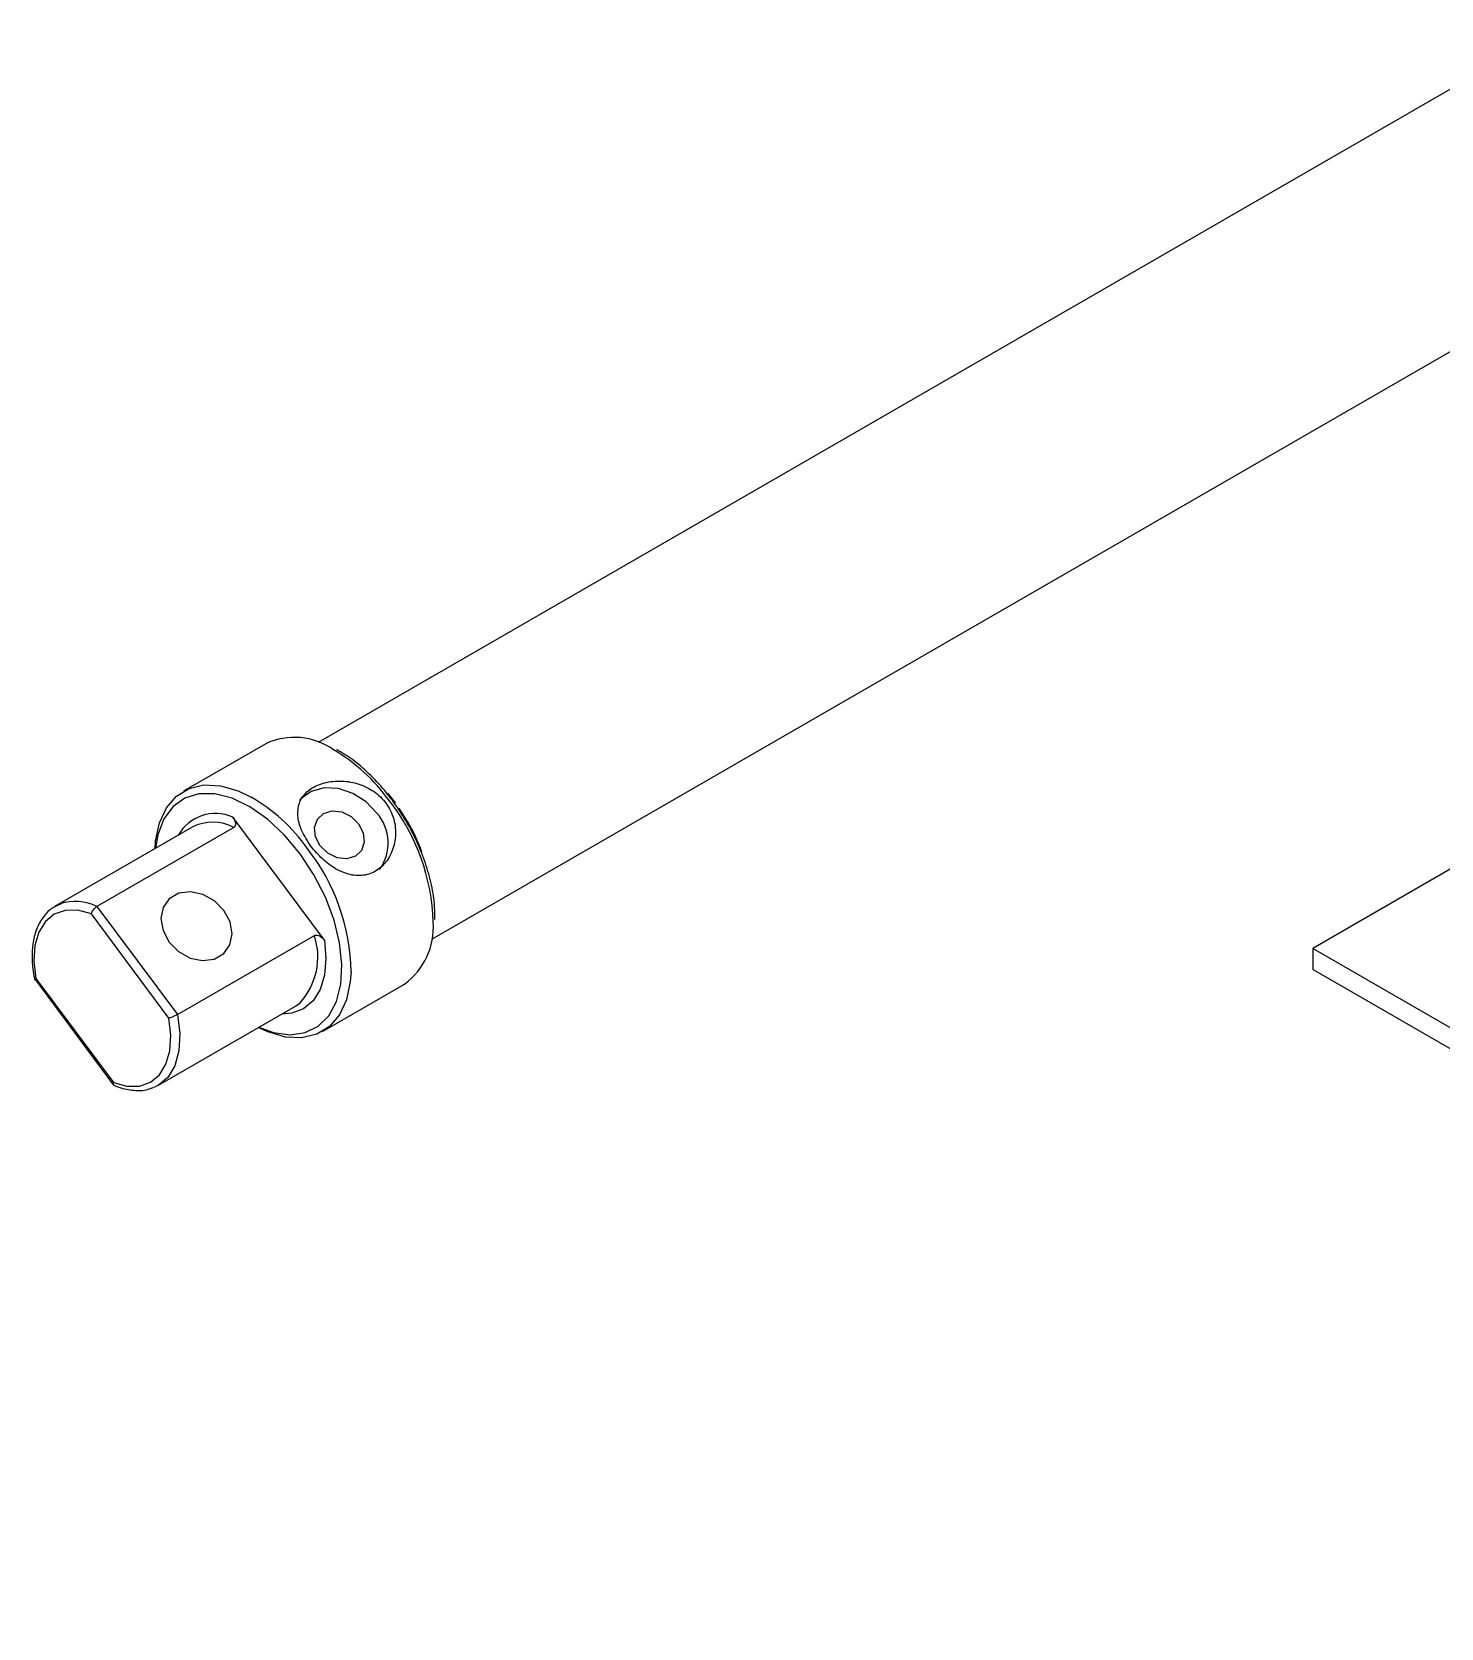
# Model space of a CAD drawing. Header units: millimetres. Extents: x 15 to 1802, y 5 to 899.
# Drawn here: x 1640.2 to 1694.8, y 729 to 790.8 of the extents above; entities that cross this region are included whole.
import ezdxf

# ---------------------------------------------------------------- set-up
doc = ezdxf.new("R2010")
doc.units = ezdxf.units.MM

msp = doc.modelspace()

# ---------------------------------------------------------------- linework, layer by layer
at = {"color": 7, "linetype": 'Continuous', "lineweight": 25}
for p, q in [((1699.004, 790.785), (1651.314, 763.254)), ((1699.004, 790.785), (1651.314, 763.254)), ((1655.713, 755.633), (1703.403, 783.164)), ((1655.713, 755.633), (1703.403, 783.164)), ((1649.283, 763.208), (1646.101, 761.371)), ((1654.005, 761.289), (1654.308, 760.909)), ((1654.432, 760.719), (1654.778, 760.174)), ((1646.434, 759.976), (1641.131, 756.914)), ((1648.049, 759.97), (1642.746, 756.908)), ((1651.558, 755.594), (1648.011, 760.361)), ((1695.497, 758.545), (1689.84, 755.28)), ((1642.746, 756.908), (1645.863, 752.719)), ((1645.532, 752.579), (1642.528, 756.616)), ((1645.863, 752.719), (1651.166, 755.78)), ((1734.034, 729.767), (1689.84, 755.28)), ((1689.84, 755.28), (1689.84, 754.463)), ((1734.034, 728.95), (1689.84, 754.463)), ((1640.32, 754.114), (1643.39, 749.988)), ((1640.377, 754.117), (1643.381, 750.08)), ((1651.475, 752.061), (1654.657, 753.898)), ((1650.434, 753.047), (1650.616, 753.173)), ((1645.131, 749.986), (1650.434, 753.047))]:
    msp.add_line(p, q, dxfattribs=at)
at = {"color": 7, "linetype": 'Continuous', "lineweight": 25, "flags": 128}
for points in [[(1644.993, 759.144), (1645.016, 759.436), (1645.167, 760.14), (1645.441, 760.728), (1645.829, 761.178), (1646.318, 761.477), (1646.89, 761.614), (1647.528, 761.584), (1648.208, 761.388), (1648.716, 761.145)], [(1653.588, 760.516), (1653.168, 760.957), (1652.656, 761.285), (1652.098, 761.47), (1651.544, 761.496), (1651.043, 761.36), (1650.639, 761.076), (1650.585, 761.017)], [(1652.881, 760.108), (1653.061, 759.757), (1653.101, 759.395), (1652.994, 759.075), (1652.757, 758.848), (1652.426, 758.747), (1652.051, 758.789), (1651.69, 758.965), (1651.396, 759.251), (1651.216, 759.602), (1651.176, 759.964), (1651.283, 760.283), (1651.52, 760.511), (1651.851, 760.611), (1652.226, 760.57), (1652.588, 760.394), (1652.881, 760.108)], [(1641.131, 756.914), (1641.157, 756.929), (1641.314, 757.002)], [(1647.663, 756.753), (1647.297, 757.122), (1646.847, 757.373), (1646.367, 757.475), (1645.916, 757.416), (1645.548, 757.203), (1645.307, 756.863), (1645.222, 756.435), (1645.304, 755.971), (1645.542, 755.528), (1645.908, 755.159), (1646.358, 754.908), (1646.837, 754.806), (1647.288, 754.864), (1647.657, 755.077), (1647.898, 755.418), (1647.983, 755.846), (1647.901, 756.309), (1647.663, 756.753)], [(1642.528, 756.616), (1642.002, 756.756), (1641.516, 756.751), (1641.091, 756.603), (1640.745, 756.317), (1640.492, 755.906), (1640.343, 755.387), (1640.304, 754.782), (1640.377, 754.117)], [(1652.586, 754.373), (1652.559, 753.995), (1652.409, 753.291), (1652.135, 752.704), (1651.747, 752.253), (1651.258, 751.954), (1650.685, 751.818), (1650.048, 751.848), (1649.368, 752.044), (1648.992, 752.215)], [(1643.381, 750.08), (1643.906, 749.941), (1644.392, 749.945), (1644.817, 750.094), (1645.163, 750.379), (1645.416, 750.79), (1645.566, 751.309), (1645.605, 751.914), (1645.532, 752.579)], [(1645.131, 749.986), (1645.105, 749.972), (1644.948, 749.898)]]:
    msp.add_lwpolyline(points, dxfattribs=at)
at = {"color": 8, "linetype": 'Continuous', "lineweight": 25, "flags": 128}
for points in [[(1650.616, 758.943), (1650.008, 759.669), (1649.35, 760.284), (1648.665, 760.767), (1647.978, 761.099), (1647.314, 761.27), (1646.697, 761.272), (1646.15, 761.106), (1645.691, 760.777), (1645.337, 760.298), (1645.102, 759.686), (1645.009, 759.153)], [(1649.009, 752.225), (1649.58, 752.022), (1650.224, 751.935), (1650.809, 752.018), (1651.314, 752.266), (1651.722, 752.672), (1652.018, 753.22), (1652.19, 753.89), (1652.233, 754.66), (1652.145, 755.499), (1651.93, 756.38), (1651.594, 757.268), (1651.151, 758.133), (1650.616, 758.943)], [(1651.558, 755.594), (1651.616, 754.885), (1651.56, 754.242), (1651.39, 753.689), (1651.115, 753.249), (1650.743, 752.937), (1650.29, 752.766), (1649.893, 752.735)], [(1645.863, 752.719), (1645.956, 751.982), (1645.922, 751.312), (1645.764, 750.737), (1645.487, 750.283), (1645.131, 749.986)]]:
    msp.add_lwpolyline(points, dxfattribs=at)
at = {"color": 7, "linetype": 'Continuous', "lineweight": 25}
for centre, radius, start, end in [((1650.397, 760.841), 2.616, 54.73803, 115.21785), ((1652.29, 759.364), 1.736, 323.92719, 41.56663), ((1648.338, 756.45), 7.45, 20.18416, 30.03823), ((1653.05, 756.101), 2.727, 306.11448, 4.0669)]:
    msp.add_arc(centre, radius, start, end, dxfattribs=at)
at = {"color": 8, "linetype": 'Continuous', "lineweight": 25}
for centre, radius, start, end in [((1648.392, 756.964), 6.965, 35.36795, 59.69066), ((1645.215, 755.132), 6.958, 35.3605, 59.79356), ((1647.805, 756.075), 7.968, 1.58103, 38.13966), ((1647.333, 758.855), 1.651, 65.74581, 150.69792), ((1647.236, 758.429), 1.742, 62.17636, 117.3943), ((1644.664, 754.258), 7.924, 0.83236, 38.20451), ((1641.916, 755.223), 1.879, 63.80095, 108.70698), ((1648.654, 754.949), 2.646, 317.84959, 18.30929)]:
    msp.add_arc(centre, radius, start, end, dxfattribs=at)
at = {"color": 7, "linetype": 'Continuous', "lineweight": 25}
for points, knots in [([(1654.175, 761.031), (1654.078, 761.157), (1653.796, 761.523), (1653.286, 762.065), (1652.661, 762.607), (1652.234, 762.863), (1652.03, 762.986)], [0, 0, 0, 0, 0.1523329, 0.4417629, 0.7319611, 1, 1, 1, 1]), ([(1651.031, 759.24), (1651.174, 759.07), (1651.458, 758.729), (1651.994, 758.338), (1652.565, 758.101), (1653.143, 758.081), (1653.657, 758.306), (1654.047, 758.728), (1654.289, 759.292), (1654.341, 759.953), (1654.159, 760.616), (1653.759, 761.167), (1653.209, 761.551), (1652.561, 761.761), (1651.873, 761.784), (1651.252, 761.623), (1650.803, 761.319), (1650.551, 760.917), (1650.497, 760.428), (1650.638, 759.847), (1650.898, 759.446), (1651.031, 759.24)], [0, 0, 0, 0, 0.051137, 0.102198, 0.155285, 0.210442, 0.263245, 0.312785, 0.363312, 0.417356, 0.472252, 0.524135, 0.573964, 0.625298, 0.679707, 0.734365, 0.785401, 0.834802, 0.886873, 0.941881, 1, 1, 1, 1]), ([(1655.834, 756.404), (1655.833, 756.607), (1655.832, 757.066), (1655.693, 757.84), (1655.448, 758.685), (1655.097, 759.526), (1654.673, 760.322), (1654.336, 760.801), (1654.175, 761.031)], [0, 0, 0, 0, 0.13884, 0.314232, 0.489421, 0.664394, 0.839247, 1, 1, 1, 1]), ([(1648.011, 760.361), (1648.04, 760.314), (1648.091, 760.234), (1648.115, 760.121), (1648.108, 760.044), (1648.084, 759.995), (1648.06, 759.977), (1648.049, 759.97)], [0, 0, 0, 0, 0.345607, 0.594662, 0.767298, 0.9008, 1, 1, 1, 1]), ([(1641.345, 756.997), (1641.239, 756.956), (1640.982, 756.855), (1640.665, 756.534), (1640.404, 756.084), (1640.252, 755.53), (1640.212, 754.903), (1640.263, 754.394), (1640.321, 754.108), (1640.332, 754.05)], [0, 0, 0, 0, 0.11442, 0.280365, 0.446351, 0.616186, 0.790016, 0.957099, 1, 1, 1, 1]), ([(1642.528, 756.616), (1642.528, 756.617), (1642.532, 756.635), (1642.545, 756.677), (1642.581, 756.744), (1642.631, 756.811), (1642.688, 756.87), (1642.726, 756.895), (1642.746, 756.908)], [0, 0, 0, 0, 0.006696, 0.188863, 0.403595, 0.605844, 0.80284, 1, 1, 1, 1]), ([(1651.166, 755.78), (1651.183, 755.787), (1651.216, 755.801), (1651.286, 755.795), (1651.377, 755.761), (1651.476, 755.691), (1651.532, 755.625), (1651.558, 755.594)], [0, 0, 0, 0, 0.133273, 0.265744, 0.463112, 0.747742, 1, 1, 1, 1]), ([(1640.377, 754.117), (1640.376, 754.117), (1640.362, 754.113), (1640.337, 754.11), (1640.318, 754.109), (1640.32, 754.114), (1640.32, 754.115)], [0, 0, 0, 0, 0.0163899, 0.4620866, 0.9874408, 1, 1, 1, 1]), ([(1645.863, 752.719), (1645.842, 752.708), (1645.802, 752.685), (1645.727, 752.65), (1645.651, 752.618), (1645.584, 752.594), (1645.547, 752.583), (1645.532, 752.58), (1645.532, 752.579)], [0, 0, 0, 0, 0.197162, 0.394154, 0.596413, 0.811131, 0.993311, 1, 1, 1, 1]), ([(1643.419, 749.968), (1643.408, 749.974), (1643.386, 749.985), (1643.374, 750.025), (1643.377, 750.061), (1643.38, 750.079), (1643.381, 750.08)], [0, 0, 0, 0, 0.333854, 0.688263, 0.988977, 1, 1, 1, 1]), ([(1643.367, 749.99), (1643.469, 749.949), (1643.765, 749.833), (1644.242, 749.76), (1644.667, 749.778), (1644.869, 749.879), (1644.918, 749.904)], [0, 0, 0, 0, 0.186733, 0.539878, 0.889392, 1, 1, 1, 1])]:
    msp.add_open_spline(points, degree=3, knots=knots, dxfattribs=at)

doc.saveas('drawing.dxf')
